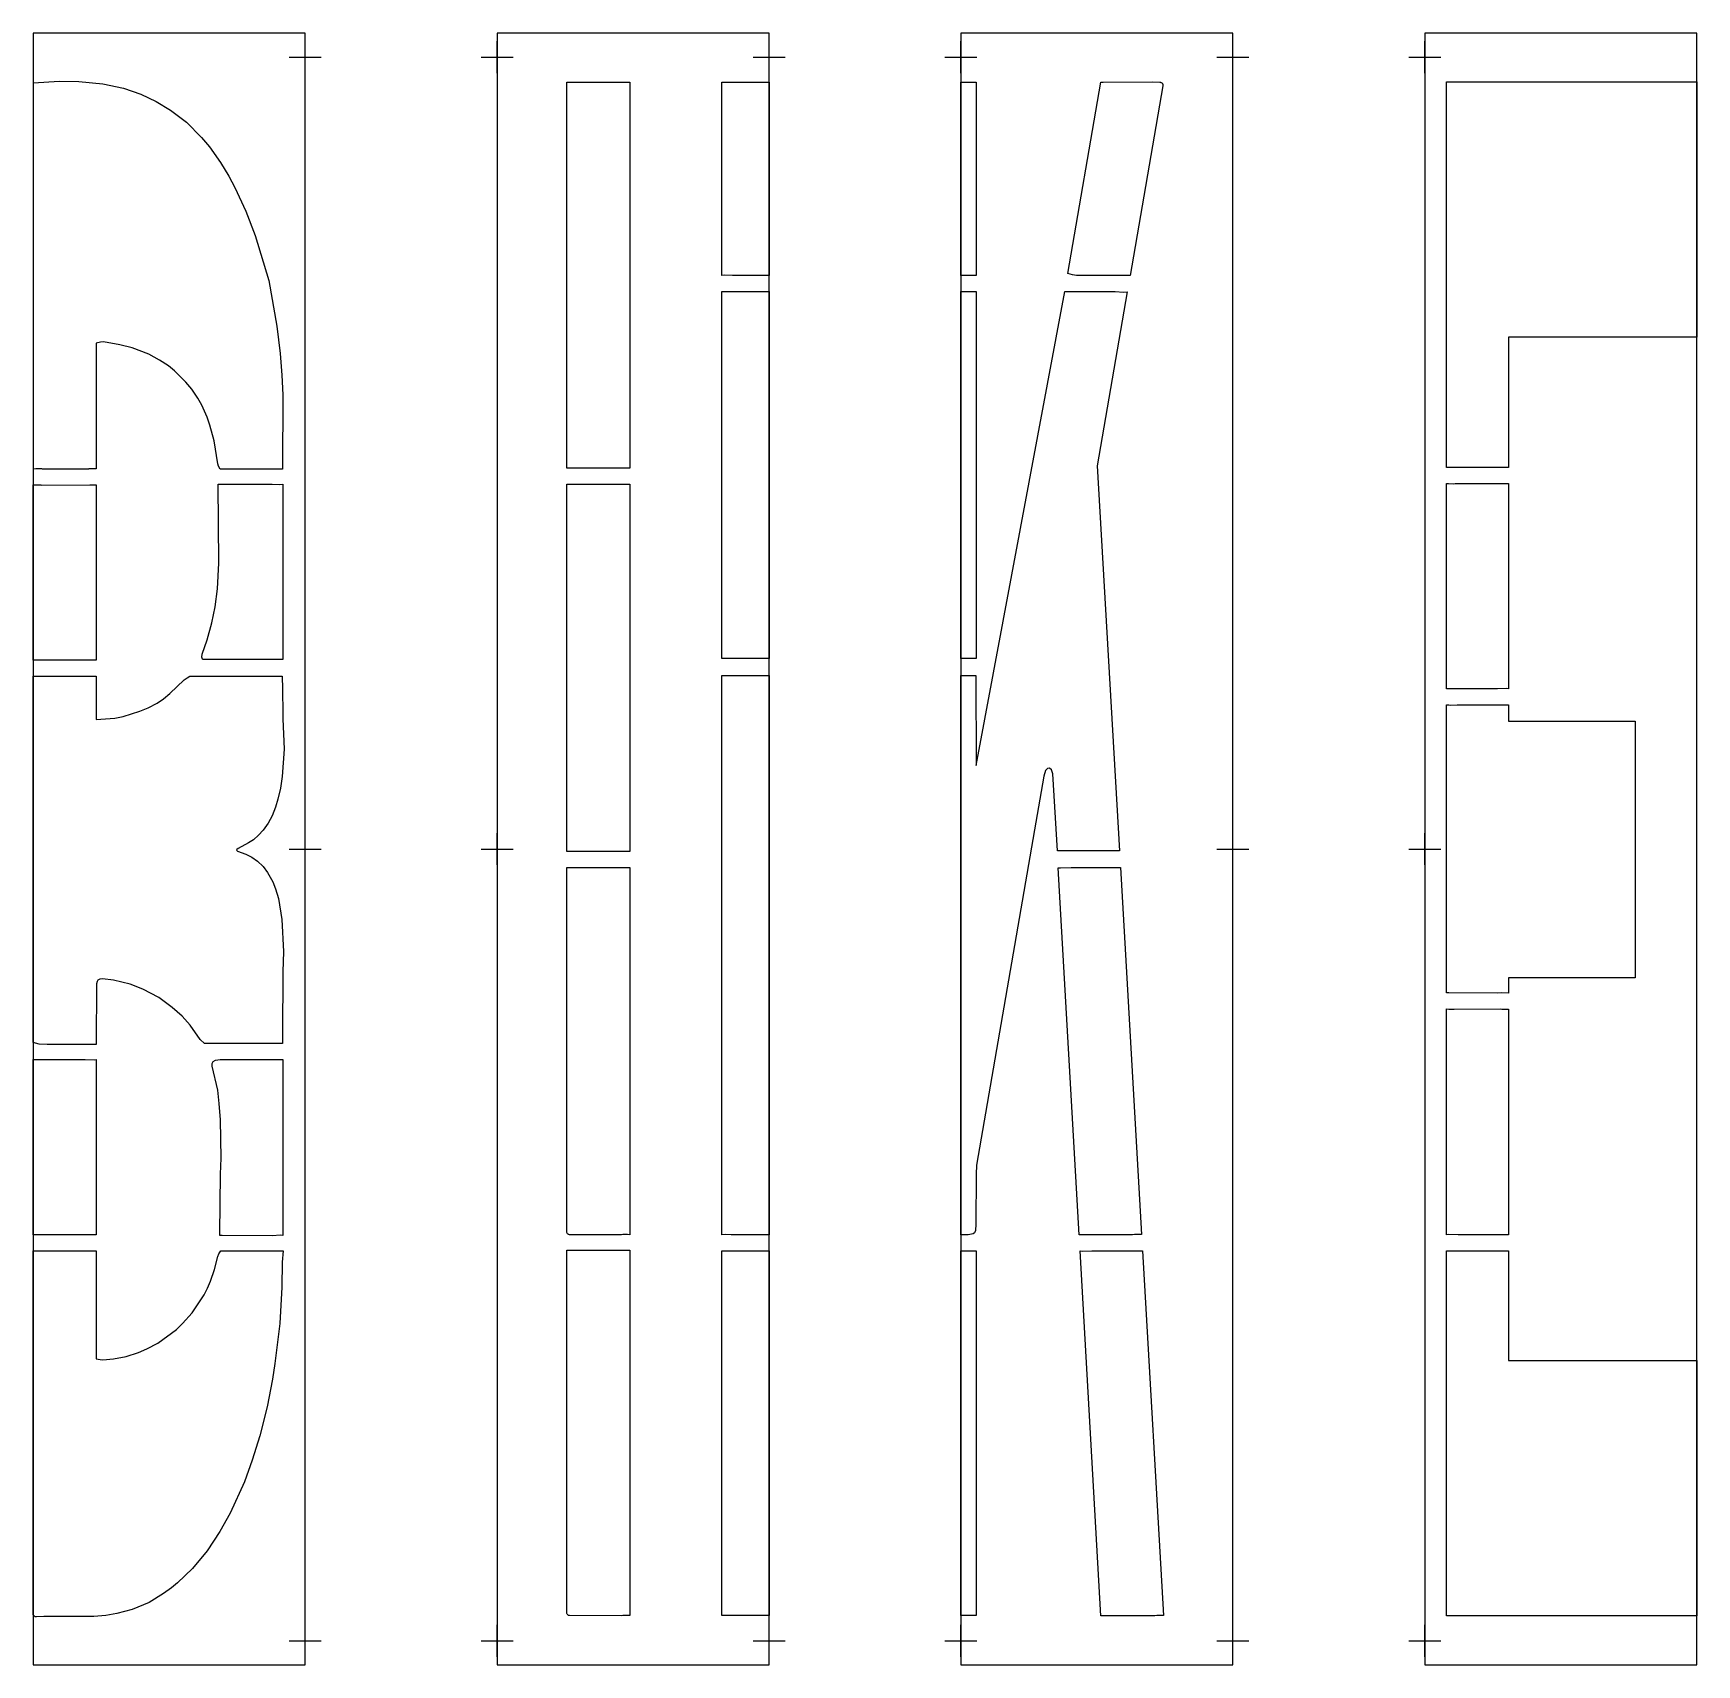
# Model space of a CAD drawing. Header units: inches. Extents: x 0 to 104, y 0 to 102.
import ezdxf

# ---------------------------------------------------------------- set-up
doc = ezdxf.new("R2010")
doc.units = ezdxf.units.IN
doc.header["$MEASUREMENT"] = 0
doc.layers.add('CUT', color=1, linetype='Continuous')
doc.layers.add('REG', color=5, linetype='Continuous')

msp = doc.modelspace()

# ---------------------------------------------------------------- linework, layer by layer
at = {"layer": 'CUT'}
for points in [[(0, 0), (17, 0), (17, 102), (0, 102)], [(29, 0), (46, 0), (46, 102), (29, 102)], [(58, 0), (75, 0), (75, 102), (58, 102)], [(87, 0), (104, 0), (104, 102), (87, 102)], [(2.84, 98.99), (4.34, 98.84), (5.64, 98.56), (6.73, 98.19), (7.68, 97.73), (8.58, 97.2), (9.57, 96.44), (10.52, 95.49), (11.01, 94.9), (11.7, 93.92), (12.22, 93.06), (12.6, 92.35), (13.28, 90.87), (13.87, 89.35), (14.73, 86.55), (15.22, 83.69), (15.43, 81.98), (15.54, 80.63), (15.6, 79.4), (15.59, 74.75), (11.68, 74.75), (11.59, 74.94), (11.53, 75.09), (11.3, 76.52), (11.04, 77.5), (10.87, 77.99), (10.53, 78.74), (10.28, 79.19), (9.91, 79.75), (9.54, 80.18), (8.82, 80.89), (8.45, 81.2), (7.89, 81.57), (7.22, 81.93), (6.19, 82.33), (5.41, 82.53), (4.4, 82.71), (4.21, 82.69), (3.94, 82.63), (3.94, 74.76), (3.8, 74.76), (3.47, 74.76), (3.45, 74.75), (0.58, 74.75), (0.54, 74.76), (0.17, 74.76), (0.02, 74.75), (0.02, 98.9), (1.61, 99)], [(37.29, 74.81), (37.15, 74.81), (36.87, 74.81), (36.76, 74.8), (33.35, 74.81), (33.35, 98.94), (37.29, 98.95)], [(43.58, 98.95), (46, 98.95), (46, 86.86), (46, 86.86), (43.72, 86.85), (43.19, 86.88), (43.05, 86.86), (43.05, 98.95), (43.19, 98.95), (43.55, 98.95)], [(58.4, 98.95), (58.5, 98.94), (58.8, 98.95), (58.94, 98.95), (58.94, 86.86), (58.79, 86.86), (58.46, 86.86), (58, 86.86), (58, 98.95)], [(66.89, 98.95), (69.99, 98.96), (70.44, 98.94), (70.47, 98.94), (70.5, 98.93), (70.52, 98.92), (70.55, 98.91), (70.57, 98.89), (70.59, 98.86), (70.61, 98.84), (70.62, 98.81), (70.62, 98.78), (70.62, 98.75), (70.62, 98.72), (68.58, 86.86), (68.08, 86.86), (68.06, 86.86), (65.23, 86.86), (64.97, 86.89), (64.69, 86.99), (66.75, 98.95)], [(92.24, 74.85), (88.89, 74.85), (88.78, 74.86), (88.5, 74.86), (88.36, 74.86), (88.36, 98.96), (104, 98.96), (104, 83), (92.24, 83)], [(43.05, 62.91), (43.05, 85.85), (46, 85.85), (46, 85.85), (46, 62.91), (46, 62.91)], [(67.64, 85.86), (68.17, 85.82), (68.4, 85.84), (66.52, 74.95), (67.91, 50.89), (67.77, 50.89), (67.35, 50.89), (67.3, 50.89), (64.03, 50.89), (63.74, 55.7), (63.66, 55.94), (63.54, 56.05), (63.4, 56.03), (63.28, 55.9), (63.18, 55.56), (62.59, 52.2), (58.98, 31.23), (58.94, 30.66), (58.93, 27.54), (58.9, 27.14), (58.84, 27.01), (58.77, 26.94), (58.45, 26.88), (58, 26.88), (58, 26.88), (58, 61.85), (58.43, 61.85), (58.52, 61.84), (58.79, 61.84), (58.93, 61.84), (58.95, 56.23), (64.49, 85.86), (65.18, 85.86)], [(58.94, 85.85), (58.94, 62.91), (58.76, 62.9), (58.59, 62.9), (58.5, 62.91), (58, 62.91), (58, 85.85)], [(88.36, 73.85), (88.49, 73.85), (88.77, 73.84), (88.89, 73.86), (91.77, 73.85), (92.1, 73.85), (92.24, 73.85), (92.24, 61.02), (92.11, 61.03), (91.55, 61.01), (88.36, 61.02)], [(3.8, 73.76), (3.94, 73.76), (3.94, 62.8), (0, 62.8), (0, 73.76), (0.18, 73.76), (0.47, 73.76), (0.51, 73.75), (3.54, 73.76), (3.56, 73.76)], [(14.94, 73.81), (15.42, 73.78), (15.6, 73.8), (15.6, 62.84), (10.62, 62.84), (10.57, 62.87), (10.53, 62.99), (10.55, 63.19), (10.88, 64.07), (11.17, 65.13), (11.37, 66.15), (11.51, 67.27), (11.61, 68.88), (11.57, 73.81), (11.71, 73.81)], [(37.29, 50.84), (37.15, 50.85), (36.87, 50.85), (36.76, 50.84), (33.35, 50.84), (33.35, 73.8), (36.81, 73.8), (36.92, 73.81), (37.13, 73.81), (37.29, 73.8)], [(15.56, 61.8), (15.57, 61.49), (15.59, 61.3), (15.6, 59.14), (15.68, 57.24), (15.57, 55.54), (15.46, 54.8), (15.3, 54.11), (15.15, 53.61), (14.93, 53.08), (14.68, 52.61), (14.38, 52.18), (14.09, 51.86), (13.77, 51.58), (13.45, 51.38), (12.81, 51.04), (12.72, 50.97), (12.71, 50.92), (12.77, 50.86), (13.29, 50.68), (13.67, 50.49), (14.02, 50.24), (14.37, 49.91), (14.65, 49.53), (14.98, 48.94), (15.15, 48.5), (15.33, 47.9), (15.53, 46.59), (15.64, 44.6), (15.6, 43.33), (15.59, 39.39), (15.58, 39.2), (15.59, 38.97), (15.59, 38.83), (10.7, 38.83), (10.43, 39.08), (9.81, 39.98), (9.3, 40.55), (8.69, 41.09), (7.84, 41.71), (6.86, 42.23), (6.06, 42.54), (5.01, 42.8), (4.32, 42.88), (4.16, 42.87), (4.04, 42.8), (3.99, 42.72), (3.95, 42.57), (3.93, 38.78), (3.22, 38.78), (0.87, 38.78), (0.36, 38.8), (0, 38.91), (0, 61.8), (3.94, 61.8), (3.94, 59.09), (5.09, 59.19), (5.61, 59.29), (6.66, 59.61), (7.19, 59.83), (7.74, 60.12), (8.14, 60.38), (8.54, 60.72), (9.44, 61.58), (9.62, 61.7), (9.78, 61.8)], [(43.63, 26.87), (43.29, 26.89), (43.05, 26.88), (43.05, 61.85), (46, 61.85), (46, 26.88)], [(100.16, 59), (100.16, 42.95), (92.24, 42.95), (92.24, 41.99), (91.81, 42), (91.52, 41.99), (88.5, 42), (88.36, 42), (88.36, 60.01), (88.5, 60.01), (88.63, 60), (89.03, 60.02), (91.57, 60.02), (91.81, 60.01), (92.24, 60.02), (92.24, 59)], [(33.46, 26.9), (33.41, 26.93), (33.38, 26.98), (33.36, 27.03), (33.35, 49.84), (36.81, 49.84), (36.92, 49.85), (37.13, 49.85), (37.29, 49.84), (37.29, 26.88), (37.15, 26.89), (36.87, 26.89), (36.77, 26.88), (33.52, 26.88)], [(64.88, 49.85), (67.35, 49.84), (67.98, 49.84), (69.29, 26.89), (68.85, 26.89), (68.72, 26.88), (65.39, 26.88), (64.08, 49.83), (64.22, 49.82)], [(92.1, 40.99), (92.24, 40.99), (92.24, 26.88), (89.08, 26.87), (88.49, 26.89), (88.36, 26.88), (88.36, 41), (88.5, 40.99), (88.83, 40.99), (91.71, 41), (91.81, 40.99)], [(0, 37.83), (3.24, 37.84), (3.8, 37.82), (3.94, 37.83), (3.94, 26.88), (0, 26.88)], [(14.96, 26.82), (11.8, 26.83), (11.66, 26.83), (11.66, 26.97), (11.7, 30.68), (11.75, 31.67), (11.71, 34.06), (11.63, 35.09), (11.53, 35.92), (11.19, 37.43), (11.19, 37.59), (11.24, 37.71), (11.39, 37.8), (11.69, 37.84), (15, 37.84), (15.03, 37.83), (15.45, 37.83), (15.6, 37.84), (15.6, 26.84), (15.43, 26.85)], [(5.22, 3.2), (4.53, 3.08), (3.79, 3.01), (0.67, 3.01), (0.21, 3), (0.12, 3), (0.07, 3.03), (0.03, 3.07), (0, 3.13), (0, 3.17), (0, 25.88), (3.94, 25.88), (3.94, 19.13), (4.18, 19.08), (4.34, 19.06), (5.02, 19.12), (5.81, 19.28), (6.58, 19.53), (7.11, 19.75), (7.79, 20.11), (8.95, 20.96), (9.33, 21.33), (9.94, 22), (10.68, 23.12), (10.9, 23.54), (11.08, 23.99), (11.33, 24.71), (11.54, 25.53), (11.61, 25.68), (11.73, 25.88), (15.62, 25.88), (15.57, 25.16), (15.54, 23.61), (15.41, 21.34), (15.11, 18.83), (14.96, 17.85), (14.62, 16.12), (14.16, 14.32), (13.68, 12.78), (13.2, 11.43), (12.32, 9.48), (11.66, 8.32), (10.87, 7.12), (9.95, 6.01), (9.02, 5.11), (8.65, 4.81), (8.14, 4.45), (7.24, 3.9), (6.19, 3.46)], [(37.15, 3.07), (36.87, 3.07), (36.76, 3.06), (33.52, 3.07), (33.46, 3.08), (33.42, 3.11), (33.38, 3.16), (33.36, 3.21), (33.35, 25.91), (37.29, 25.92), (37.29, 3.07)], [(43.05, 3.07), (43.05, 25.87), (43.19, 25.87), (43.47, 25.87), (43.58, 25.88), (46, 25.88), (46, 25.88), (46, 3.07)], [(58, 3.07), (58, 25.88), (58.94, 25.88), (58.94, 3.08), (58, 3.07)], [(69.35, 25.88), (70.67, 3.08), (70.24, 3.07), (70.12, 3.06), (66.75, 3.06), (65.45, 25.87), (65.59, 25.86), (66.18, 25.88)], [(92.24, 19.02), (104, 19.02), (104, 3.06), (88.36, 3.06), (88.36, 25.87), (88.49, 25.87), (88.78, 25.87), (88.89, 25.88), (91.62, 25.88), (91.65, 25.88), (92.1, 25.88), (92.24, 25.88)]]:
    msp.add_lwpolyline(points, close=True, dxfattribs=at)
at = {"layer": 'REG'}
for points in [[(17, 99.5), (17, 101.5)], [(29, 99.5), (29, 101.5)], [(46, 99.5), (46, 101.5)], [(58, 99.5), (58, 101.5)], [(75, 99.5), (75, 101.5)], [(87, 99.5), (87, 101.5)], [(16, 100.5), (18, 100.5)], [(28, 100.5), (30, 100.5)], [(45, 100.5), (47, 100.5)], [(57, 100.5), (59, 100.5)], [(74, 100.5), (76, 100.5)], [(86, 100.5), (88, 100.5)], [(17, 50), (17, 52)], [(29, 50), (29, 52)], [(75, 50), (75, 52)], [(87, 50), (87, 52)], [(16, 51), (18, 51)], [(28, 51), (30, 51)], [(74, 51), (76, 51)], [(86, 51), (88, 51)], [(17, 0.5), (17, 2.5)], [(29, 0.5), (29, 2.5)], [(46, 0.5), (46, 2.5)], [(58, 0.5), (58, 2.5)], [(75, 0.5), (75, 2.5)], [(87, 0.5), (87, 2.5)], [(16, 1.5), (18, 1.5)], [(28, 1.5), (30, 1.5)], [(45, 1.5), (47, 1.5)], [(57, 1.5), (59, 1.5)], [(74, 1.5), (76, 1.5)], [(86, 1.5), (88, 1.5)]]:
    msp.add_lwpolyline(points, dxfattribs=at)

doc.saveas('drawing.dxf')
